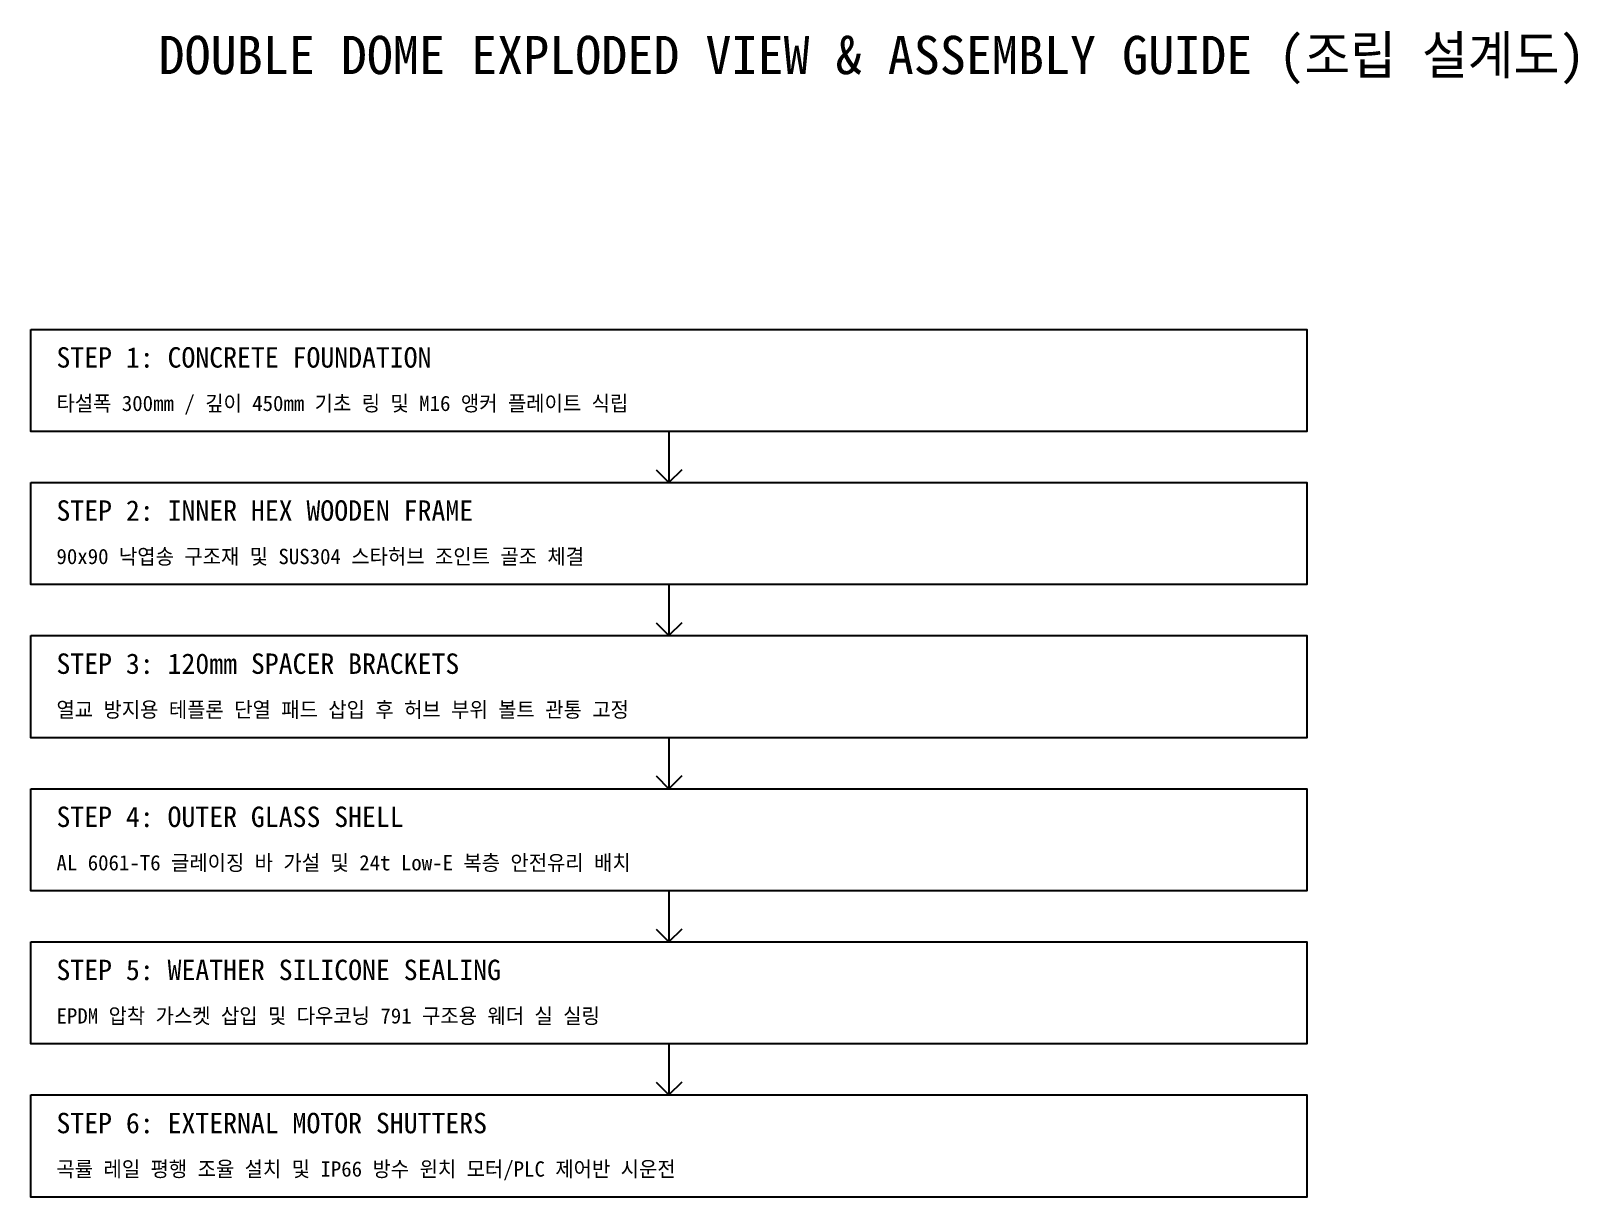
# Model space of a CAD drawing. Header units: metres. Extents: x -2500 to 3562, y -1400 to 3169.
import ezdxf

# ---------------------------------------------------------------- set-up
doc = ezdxf.new("R2010")
doc.units = ezdxf.units.M

msp = doc.modelspace()

# ---------------------------------------------------------------- linework, layer by layer
at = {"color": 1}
for p, q in [((0, 1600), (0, 1400)), ((-50, 1450), (0, 1400)), ((50, 1450), (0, 1400)), ((0, 1000), (0, 800)), ((-50, 850), (0, 800)), ((50, 850), (0, 800)), ((0, 400), (0, 200)), ((-50, 250), (0, 200)), ((50, 250), (0, 200)), ((0, -200), (0, -400)), ((-50, -350), (0, -400)), ((50, -350), (0, -400)), ((0, -800), (0, -1000)), ((-50, -950), (0, -1000)), ((50, -950), (0, -1000))]:
    msp.add_line(p, q, dxfattribs=at)
at = {"color": 3}
for points in [[(-2500, 2000), (2500, 2000), (2500, 1600), (-2500, 1600), (-2500, 2000)], [(-2500, 800), (2500, 800), (2500, 400), (-2500, 400), (-2500, 800)], [(-2500, -400), (2500, -400), (2500, -800), (-2500, -800), (-2500, -400)]]:
    msp.add_lwpolyline(points, dxfattribs=at)
at = {"color": 4}
for points in [[(-2500, 1400), (2500, 1400), (2500, 1000), (-2500, 1000), (-2500, 1400)], [(-2500, 200), (2500, 200), (2500, -200), (-2500, -200), (-2500, 200)], [(-2500, -1000), (2500, -1000), (2500, -1400), (-2500, -1400), (-2500, -1000)]]:
    msp.add_lwpolyline(points, dxfattribs=at)

# ---------------------------------------------------------------- texts
at = {"color": 7}
for s, height, p in [('DOUBLE DOME EXPLODED VIEW & ASSEMBLY GUIDE (조립 설계도)', 150, (-2000, 3000)), ('타설폭 300mm / 깊이 450mm 기초 링 및 M16 앵커 플레이트 식립', 60, (-2400, 1680)), ('90x90 낙엽송 구조재 및 SUS304 스타허브 조인트 골조 체결', 60, (-2400, 1080)), ('열교 방지용 테플론 단열 패드 삽입 후 허브 부위 볼트 관통 고정', 60, (-2400, 480)), ('AL 6061-T6 글레이징 바 가설 및 24t Low-E 복층 안전유리 배치', 60, (-2400, -120)), ('EPDM 압착 가스켓 삽입 및 다우코닝 791 구조용 웨더 실 실링', 60, (-2400, -720)), ('곡률 레일 평행 조율 설치 및 IP66 방수 윈치 모터/PLC 제어반 시운전', 60, (-2400, -1320))]:
    msp.add_text(s, height=height, dxfattribs=at).set_placement(p)
at = {"color": 2}
for s, p in [('STEP 1: CONCRETE FOUNDATION', (-2400, 1850)), ('STEP 2: INNER HEX WOODEN FRAME', (-2400, 1250)), ('STEP 3: 120mm SPACER BRACKETS', (-2400, 650)), ('STEP 4: OUTER GLASS SHELL', (-2400, 50)), ('STEP 5: WEATHER SILICONE SEALING', (-2400, -550)), ('STEP 6: EXTERNAL MOTOR SHUTTERS', (-2400, -1150))]:
    msp.add_text(s, height=80, dxfattribs=at).set_placement(p)

doc.saveas('drawing.dxf')
